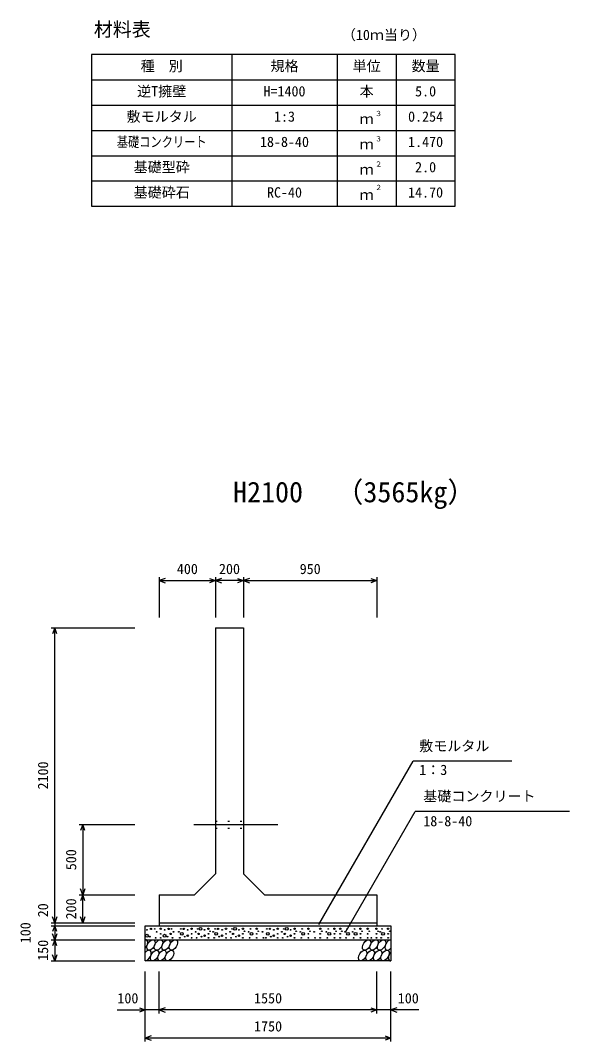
# Model space of a CAD drawing. Units: millimetres, scale not verified. Extents: x -42000 to 42000, y -14850 to 14850.
# Drawn here: x 24269 to 28181, y -426 to 6845 of the extents above; entities that cross this region are included whole.
import ezdxf
from ezdxf.enums import TextEntityAlignment as Align

# ---------------------------------------------------------------- set-up
doc = ezdxf.new("R2010")
doc.units = ezdxf.units.MM
doc.header["$LTSCALE"] = 50
doc.linetypes.add('DOTTED', pattern=[1.75, 0.25, -1.5])
doc.linetypes.add('LONG_DASHED_DOTTED', pattern=[15.25, 12, -1.5, 0.25, -1.5])
for name, color, linetype, lineweight in [('0-0_CENTER', 7, 'LONG_DASHED_DOTTED', 25), ('0-1_DIM', 7, 'Continuous', 25), ('0-3_HATCH', 6, 'Continuous', 25), ('0-4_HYO', 3, 'Continuous', 25), ('0-5_HYO2', 4, 'Continuous', 25), ('0-6_OUTLINE', 1, 'Continuous', 25), ('0-7_OUTLINE2', 4, 'DOTTED', 25), ('0-8_TXT', 7, 'Continuous', 25)]:
    doc.layers.add(name, color=color, linetype=linetype, lineweight=lineweight)
doc.styles.add('ＭＳ ゴシック', font='')
doc.styles.get('ＭＳ ゴシック').set_extended_font_data('MS Gothic')

msp = doc.modelspace()

# ---------------------------------------------------------------- linework, layer by layer
at = {"layer": '0-0_CENTER'}
msp.add_line((25504.23, 1118.77), (26139.23, 1118.77), dxfattribs=at)
at = {"layer": '0-1_DIM'}
for p, q in [((25258.84, 2880.67), (25258.84, 2593.77)), ((25258.84, 2855.67), (25658.84, 2855.67)), ((25658.84, 2880.67), (25658.84, 2593.77)), ((25858.84, 2855.67), (25658.84, 2855.67)), ((25858.84, 2880.67), (25858.84, 2593.77)), ((25858.84, 2855.67), (26808.84, 2855.67)), ((26808.84, 2880.67), (26808.84, 2593.77)), ((24488.84, 2518.77), (25083.84, 2518.77)), ((24513.84, 418.77), (24513.84, 2518.77)), ((26395.99, 407.45), (27067.26, 1570.12)), ((27769.67, 1570.12), (27067.26, 1570.12)), ((26585.47, 353.06), (27081.74, 1212.62)), ((28181.28, 1212.62), (27081.74, 1212.62)), ((24688.84, 1118.77), (25083.84, 1118.77)), ((24713.84, 1118.77), (24713.84, 618.77)), ((24688.84, 618.77), (25083.84, 618.77)), ((24713.84, 418.77), (24713.84, 618.77)), ((24488.84, 418.77), (25083.84, 418.77)), ((24488.84, 398.77), (25083.84, 398.77)), ((24513.84, 418.77), (24513.84, 398.77)), ((24513.84, 398.77), (24513.84, 298.77)), ((24488.84, 298.77), (25083.84, 298.77)), ((24513.84, 298.77), (24513.84, 148.77)), ((24488.84, 148.77), (25083.84, 148.77)), ((25158.84, -426.23), (25158.84, 73.77)), ((25258.84, -226.23), (25258.84, 73.77)), ((26808.84, -226.23), (26808.84, 73.77)), ((26808.84, -226.23), (26808.84, 73.77)), ((26908.84, -426.23), (26908.84, 73.77)), ((24959.29, -201.23), (25158.84, -201.23)), ((25258.84, -201.23), (25158.84, -201.23)), ((26808.84, -201.23), (25258.84, -201.23)), ((26908.84, -201.23), (26808.84, -201.23)), ((27108.38, -201.23), (26908.84, -201.23)), ((26908.84, -401.23), (25158.84, -401.23))]:
    msp.add_line(p, q, dxfattribs=at)
for points in [[(25301.13, 2871.06), (25258.84, 2855.67), (25301.13, 2840.27)], [(25616.55, 2871.06), (25658.84, 2855.67), (25616.55, 2840.27)], [(25701.13, 2871.06), (25658.84, 2855.67), (25701.13, 2840.27)], [(25816.55, 2871.06), (25858.84, 2855.67), (25816.55, 2840.27)], [(25901.13, 2871.06), (25858.84, 2855.67), (25901.13, 2840.27)], [(26766.55, 2871.06), (26808.84, 2855.67), (26766.55, 2840.27)], [(24529.23, 2476.49), (24513.84, 2518.77), (24498.45, 2476.49)], [(24729.23, 1076.49), (24713.84, 1118.77), (24698.45, 1076.49)], [(24729.23, 661.06), (24713.84, 618.77), (24698.45, 661.06)], [(24729.23, 576.49), (24713.84, 618.77), (24698.45, 576.49)], [(24529.23, 461.06), (24513.84, 418.77), (24498.45, 461.06)], [(24729.23, 461.06), (24713.84, 418.77), (24698.45, 461.06)], [(24529.23, 356.49), (24513.84, 398.77), (24498.45, 356.49)], [(24529.23, 341.06), (24513.84, 298.77), (24498.45, 341.06)], [(24529.23, 256.49), (24513.84, 298.77), (24498.45, 256.49)], [(24529.23, 191.06), (24513.84, 148.77), (24498.45, 191.06)], [(25116.55, -185.84), (25158.84, -201.23), (25116.55, -216.62)], [(25301.13, -185.84), (25258.84, -201.23), (25301.13, -216.62)], [(26766.55, -185.84), (26808.84, -201.23), (26766.55, -216.62)], [(26951.13, -185.84), (26908.84, -201.23), (26951.13, -216.62)], [(25201.13, -385.84), (25158.84, -401.23), (25201.13, -416.62)], [(26866.55, -385.84), (26908.84, -401.23), (26866.55, -416.62)]]:
    msp.add_lwpolyline(points, dxfattribs=at)
at = {"layer": '0-3_HATCH'}
for centre, radius in [((25170.74, 368.95), 2.5), ((25198.78, 375.95), 5), ((25225.91, 375.95), 2.5), ((25268.81, 376.82), 5), ((25296.85, 368.95), 2.5), ((25324.88, 375.95), 5), ((25345.91, 375.95), 2.5), ((25411.77, 375.95), 2.5), ((25432.8, 375.95), 5), ((25460.83, 368.95), 2.5), ((25488.87, 376.82), 5), ((25531.77, 375.95), 2.5), ((25552.8, 375.95), 10), ((25580.83, 368.95), 2.5), ((25608.87, 376.82), 5), ((25656.99, 375.95), 2.5), ((25678.02, 375.95), 5), ((25706.06, 368.95), 2.5), ((25734.1, 376.82), 5), ((25776.99, 375.95), 2.5), ((25798.02, 375.95), 10), ((25826.06, 368.95), 2.5), ((25854.1, 376.82), 5), ((25908.92, 375.95), 2.5), ((25952.54, 376.82), 5), ((26025.05, 375.95), 2.5), ((26046.08, 375.95), 5), ((26074.12, 368.95), 2.5), ((26102.16, 376.82), 5), ((26145.05, 375.95), 2.5), ((26166.08, 375.95), 10), ((26194.12, 368.95), 2.5), ((26222.16, 376.82), 5), ((26276.97, 375.95), 2.5), ((26320.59, 376.82), 5), ((26405.19, 376.82), 5), ((26462.57, 375.95), 2.5), ((26506.19, 376.82), 5), ((26547.31, 376.82), 5), ((26595.84, 375.95), 2.5), ((26650.28, 375.95), 2.5), ((26691.4, 376.82), 5), ((26742.95, 376.82), 5), ((26805.75, 376.82), 5), ((26845.57, 375.95), 2.5), ((26888.97, 376.82), 5), ((25170.74, 327.8), 10), ((25191.77, 320.8), 2.5), ((25232.92, 312.92), 2.5), ((25239.93, 354.94), 2.5), ((25268.81, 340.93), 2.5), ((25268.81, 312.92), 2.5), ((25296.85, 327.8), 10), ((25317.87, 320.8), 2.5), ((25338.9, 340.93), 5), ((25352.92, 312.92), 2.5), ((25359.93, 354.94), 2.5), ((25397.75, 354.94), 2.5), ((25404.76, 312.92), 2.5), ((25418.78, 340.93), 10), ((25439.81, 320.8), 2.5), ((25460.83, 327.8), 5), ((25488.87, 340.93), 2.5), ((25488.87, 312.92), 2.5), ((25517.75, 354.94), 2.5), ((25524.76, 312.92), 2.5), ((25538.78, 340.93), 5), ((25559.81, 320.8), 2.5), ((25580.83, 327.8), 5), ((25608.87, 340.93), 2.5), ((25608.87, 312.92), 2.5), ((25620.21, 359.26), 2.5), ((25642.97, 354.94), 2.5), ((25649.98, 312.92), 2.5), ((25664, 340.93), 10), ((25685.03, 320.8), 2.5), ((25706.06, 327.8), 5), ((25734.1, 340.93), 2.5), ((25734.1, 312.92), 2.5), ((25762.97, 354.94), 2.5), ((25769.98, 312.92), 2.5), ((25784, 340.93), 5), ((25805.03, 320.8), 2.5), ((25826.06, 327.8), 5), ((25854.1, 340.93), 2.5), ((25854.1, 312.92), 2.5), ((25865.44, 359.26), 2.5), ((25894.9, 354.94), 2.5), ((25901.91, 312.92), 2.5), ((25915.93, 340.93), 10), ((25952.54, 340.93), 2.5), ((25952.54, 312.92), 2.5), ((25963.88, 359.26), 2.5), ((25993.34, 354.94), 2.5), ((26000.35, 312.92), 2.5), ((26018.04, 312.92), 2.5), ((26032.06, 340.93), 10), ((26053.09, 320.8), 2.5), ((26074.12, 327.8), 5), ((26102.16, 340.93), 2.5), ((26102.16, 312.92), 2.5), ((26131.03, 354.94), 2.5), ((26138.04, 312.92), 2.5), ((26152.06, 340.93), 5), ((26173.09, 320.8), 2.5), ((26194.12, 327.8), 5), ((26222.16, 340.93), 2.5), ((26222.16, 312.92), 2.5), ((26233.5, 359.26), 2.5), ((26262.96, 354.94), 2.5), ((26269.97, 312.92), 2.5), ((26283.99, 340.93), 10), ((26320.59, 340.93), 2.5), ((26320.59, 312.92), 2.5), ((26331.93, 359.26), 2.5), ((26361.39, 354.94), 2.5), ((26368.4, 312.92), 2.5), ((26405.19, 340.93), 2.5), ((26405.19, 312.92), 2.5), ((26416.53, 359.26), 2.5), ((26448.55, 354.94), 2.5), ((26455.56, 312.92), 2.5), ((26469.58, 340.93), 10), ((26506.19, 340.93), 2.5), ((26506.19, 312.92), 2.5), ((26517.53, 359.26), 2.5), ((26547.31, 340.93), 2.5), ((26547.31, 312.92), 2.5), ((26558.65, 359.26), 2.5), ((26581.83, 354.94), 2.5), ((26588.84, 312.92), 2.5), ((26602.86, 340.93), 10), ((26636.26, 354.94), 2.5), ((26643.27, 312.92), 2.5), ((26657.29, 340.93), 10), ((26691.4, 340.93), 2.5), ((26691.4, 312.92), 2.5), ((26702.73, 359.26), 2.5), ((26742.95, 340.93), 2.5), ((26742.95, 312.92), 2.5), ((26754.29, 359.26), 2.5), ((26768.97, 312.92), 2.5), ((26805.75, 340.93), 2.5), ((26805.75, 312.92), 2.5), ((26817.09, 359.26), 2.5), ((26831.56, 354.94), 2.5), ((26838.57, 312.92), 2.5), ((26852.59, 340.93), 10), ((26888.97, 340.93), 2.5), ((26888.97, 312.92), 2.5), ((26900.31, 359.26), 2.5)]:
    msp.add_circle(centre, radius, dxfattribs=at)
for centre, start_param, end_param in [((25146.47, 261.25), 4.385593, 6.6745444), ((26894.98, 261.25), 0.3357715, 4.4411806), ((25171.8, 186.26), 3.5111464, 7.548991), ((26920.3, 186.26), 1.2110787, 3.5658734)]:
    msp.add_ellipse(centre, major_axis=(21.81, 35.31), ratio=0.5792, start_param=start_param, end_param=end_param, dxfattribs=at)
for centre in [(25199.68, 261.25), (25252.89, 261.25), (25306.1, 261.25), (25359.31, 261.25), (26735.35, 261.25), (26788.56, 261.25), (26841.77, 261.25), (25225, 186.26), (25278.21, 186.26), (25331.42, 186.26), (26707.47, 186.26), (26760.67, 186.26), (26813.88, 186.26), (26867.09, 186.26)]:
    msp.add_ellipse(centre, major_axis=(21.81, 35.31), ratio=0.5792, dxfattribs=at)
at = {"layer": '0-4_HYO'}
for p, q in [((25775.84, 6601.78), (25775.84, 5521.78)), ((26525.84, 6601.78), (26525.84, 5521.78)), ((26945.84, 6601.78), (26945.84, 5521.78)), ((24775.84, 6421.78), (27365.84, 6421.78))]:
    msp.add_line(p, q, dxfattribs=at)
msp.add_lwpolyline([(24775.84, 5521.78), (27365.84, 5521.78), (27365.84, 6601.78), (24775.84, 6601.78)], close=True, dxfattribs=at)
at = {"layer": '0-5_HYO2'}
for p, q in [((24775.84, 6241.78), (27365.84, 6241.78)), ((24775.84, 6061.78), (27365.84, 6061.78)), ((24775.84, 5881.78), (27365.84, 5881.78)), ((24775.84, 5701.78), (27365.84, 5701.78))]:
    msp.add_line(p, q, dxfattribs=at)
at = {"layer": '0-6_OUTLINE'}
for p, q in [((25658.84, 2518.77), (25658.84, 768.77)), ((25658.84, 2518.77), (25858.84, 2518.77)), ((25858.84, 2518.77), (25858.84, 768.77)), ((25658.84, 768.77), (25508.84, 618.77)), ((25258.84, 618.77), (25508.84, 618.77)), ((25258.84, 618.77), (25258.84, 398.77)), ((26808.84, 618.77), (26808.84, 398.77)), ((25158.84, 398.77), (26908.84, 398.77)), ((25258.84, 418.77), (26808.84, 418.77)), ((26908.84, 398.77), (26908.84, 148.77)), ((25158.84, 298.77), (26908.84, 298.77))]:
    msp.add_line(p, q, dxfattribs=at)
for points in [[(25858.84, 768.77), (26008.84, 618.77), (26808.84, 618.77)], [(26908.84, 148.77), (25158.84, 148.77), (25158.84, 398.77)]]:
    msp.add_lwpolyline(points, dxfattribs=at)
at = {"layer": '0-7_OUTLINE2'}
for p, q in [((25658.84, 1143.77), (25858.84, 1143.77)), ((25658.84, 1093.77), (25858.84, 1093.77))]:
    msp.add_line(p, q, dxfattribs=at)

# ---------------------------------------------------------------- texts
at = {"layer": '0-1_DIM', "style": 'ＭＳ ゴシック'}
for s, p in [('400', (25383.84, 2880.67)), ('200', (25683.84, 2880.67)), ('950', (26258.84, 2880.67)), ('敷モルタル', (27110.11, 1620.12)), ('1：3', (27110.11, 1450.01)), ('基礎コンクリート', (27138.99, 1262.62)), ('18-8-40', (27138.99, 1084.99)), ('100', (24960.2, -176.23)), ('1550', (25933.84, -176.23)), ('100', (26957.48, -176.23)), ('1750', (25933.84, -376.23))]:
    msp.add_text(s, height=73.31, dxfattribs=at).set_placement(p, align=Align.BOTTOM_LEFT)
for s, p in [('2100', (24488.84, 1368.77)), ('500', (24688.84, 793.77)), ('200', (24688.84, 443.77)), ('20', (24488.84, 458.84)), ('100', (24363.84, 273.77)), ('150', (24488.84, 148.77))]:
    msp.add_text(s, height=73.31, rotation=90, dxfattribs=at).set_placement(p, align=Align.BOTTOM_LEFT)
at = {"layer": '0-8_TXT', "style": 'ＭＳ ゴシック'}
for s, height, p in [('材料表', 98.97, (24792.51, 6701.78)), ('（10ｍ当り）', 73.31, (26559.17, 6683.44)), ('種\u3000別', 73.31, (25125.84, 6461.78)), ('規格', 73.31, (26050.84, 6461.78)), ('単位', 73.31, (26635.84, 6461.78)), ('数量', 73.31, (27055.84, 6461.78)), ('逆T擁壁', 73.31, (25100.84, 6281.78)), ('H=1400', 73.31, (26000.84, 6281.78)), ('本', 73.31, (26685.84, 6281.78)), ('5.0', 73.31, (27080.84, 6281.78)), ('敷モルタル', 73.31, (25025.84, 6101.78)), ('1:3', 73.31, (26075.84, 6101.78)), ('３', 36.66, (26795.08, 6152.39)), ('0.254', 73.31, (27030.84, 6101.78)), ('ｍ', 73.31, (26685.84, 6085.11)), ('18-8-40', 73.31, (25975.84, 5921.78)), ('ｍ', 73.31, (26685.84, 5905.11)), ('３', 36.66, (26795.08, 5972.39)), ('1.470', 73.31, (27030.84, 5921.78)), ('基礎型砕', 73.31, (25075.84, 5741.78)), ('２', 36.66, (26795.08, 5792.39)), ('2.0', 73.31, (27080.84, 5741.78)), ('ｍ', 73.31, (26685.84, 5725.11)), ('２', 36.66, (26795.08, 5625.73)), ('基礎砕石', 73.31, (25075.84, 5561.78)), ('RC-40', 73.31, (26025.84, 5561.78)), ('ｍ', 73.31, (26685.84, 5545.11)), ('14.70', 73.31, (27030.84, 5561.78)), ('（3565kg）', 146.6, (26512.46, 3369.71)), ('H2100', 146.6, (25783.84, 3369.71))]:
    msp.add_text(s, height=height, dxfattribs=at).set_placement(p, align=Align.BOTTOM_LEFT)
at = {"layer": '0-8_TXT', "style": 'ＭＳ ゴシック', "width": 0.8}
msp.add_text('基礎コンクリート', height=73.31, dxfattribs=at).set_placement((24955.84, 5921.78), align=Align.BOTTOM_LEFT)

doc.saveas('drawing.dxf')
